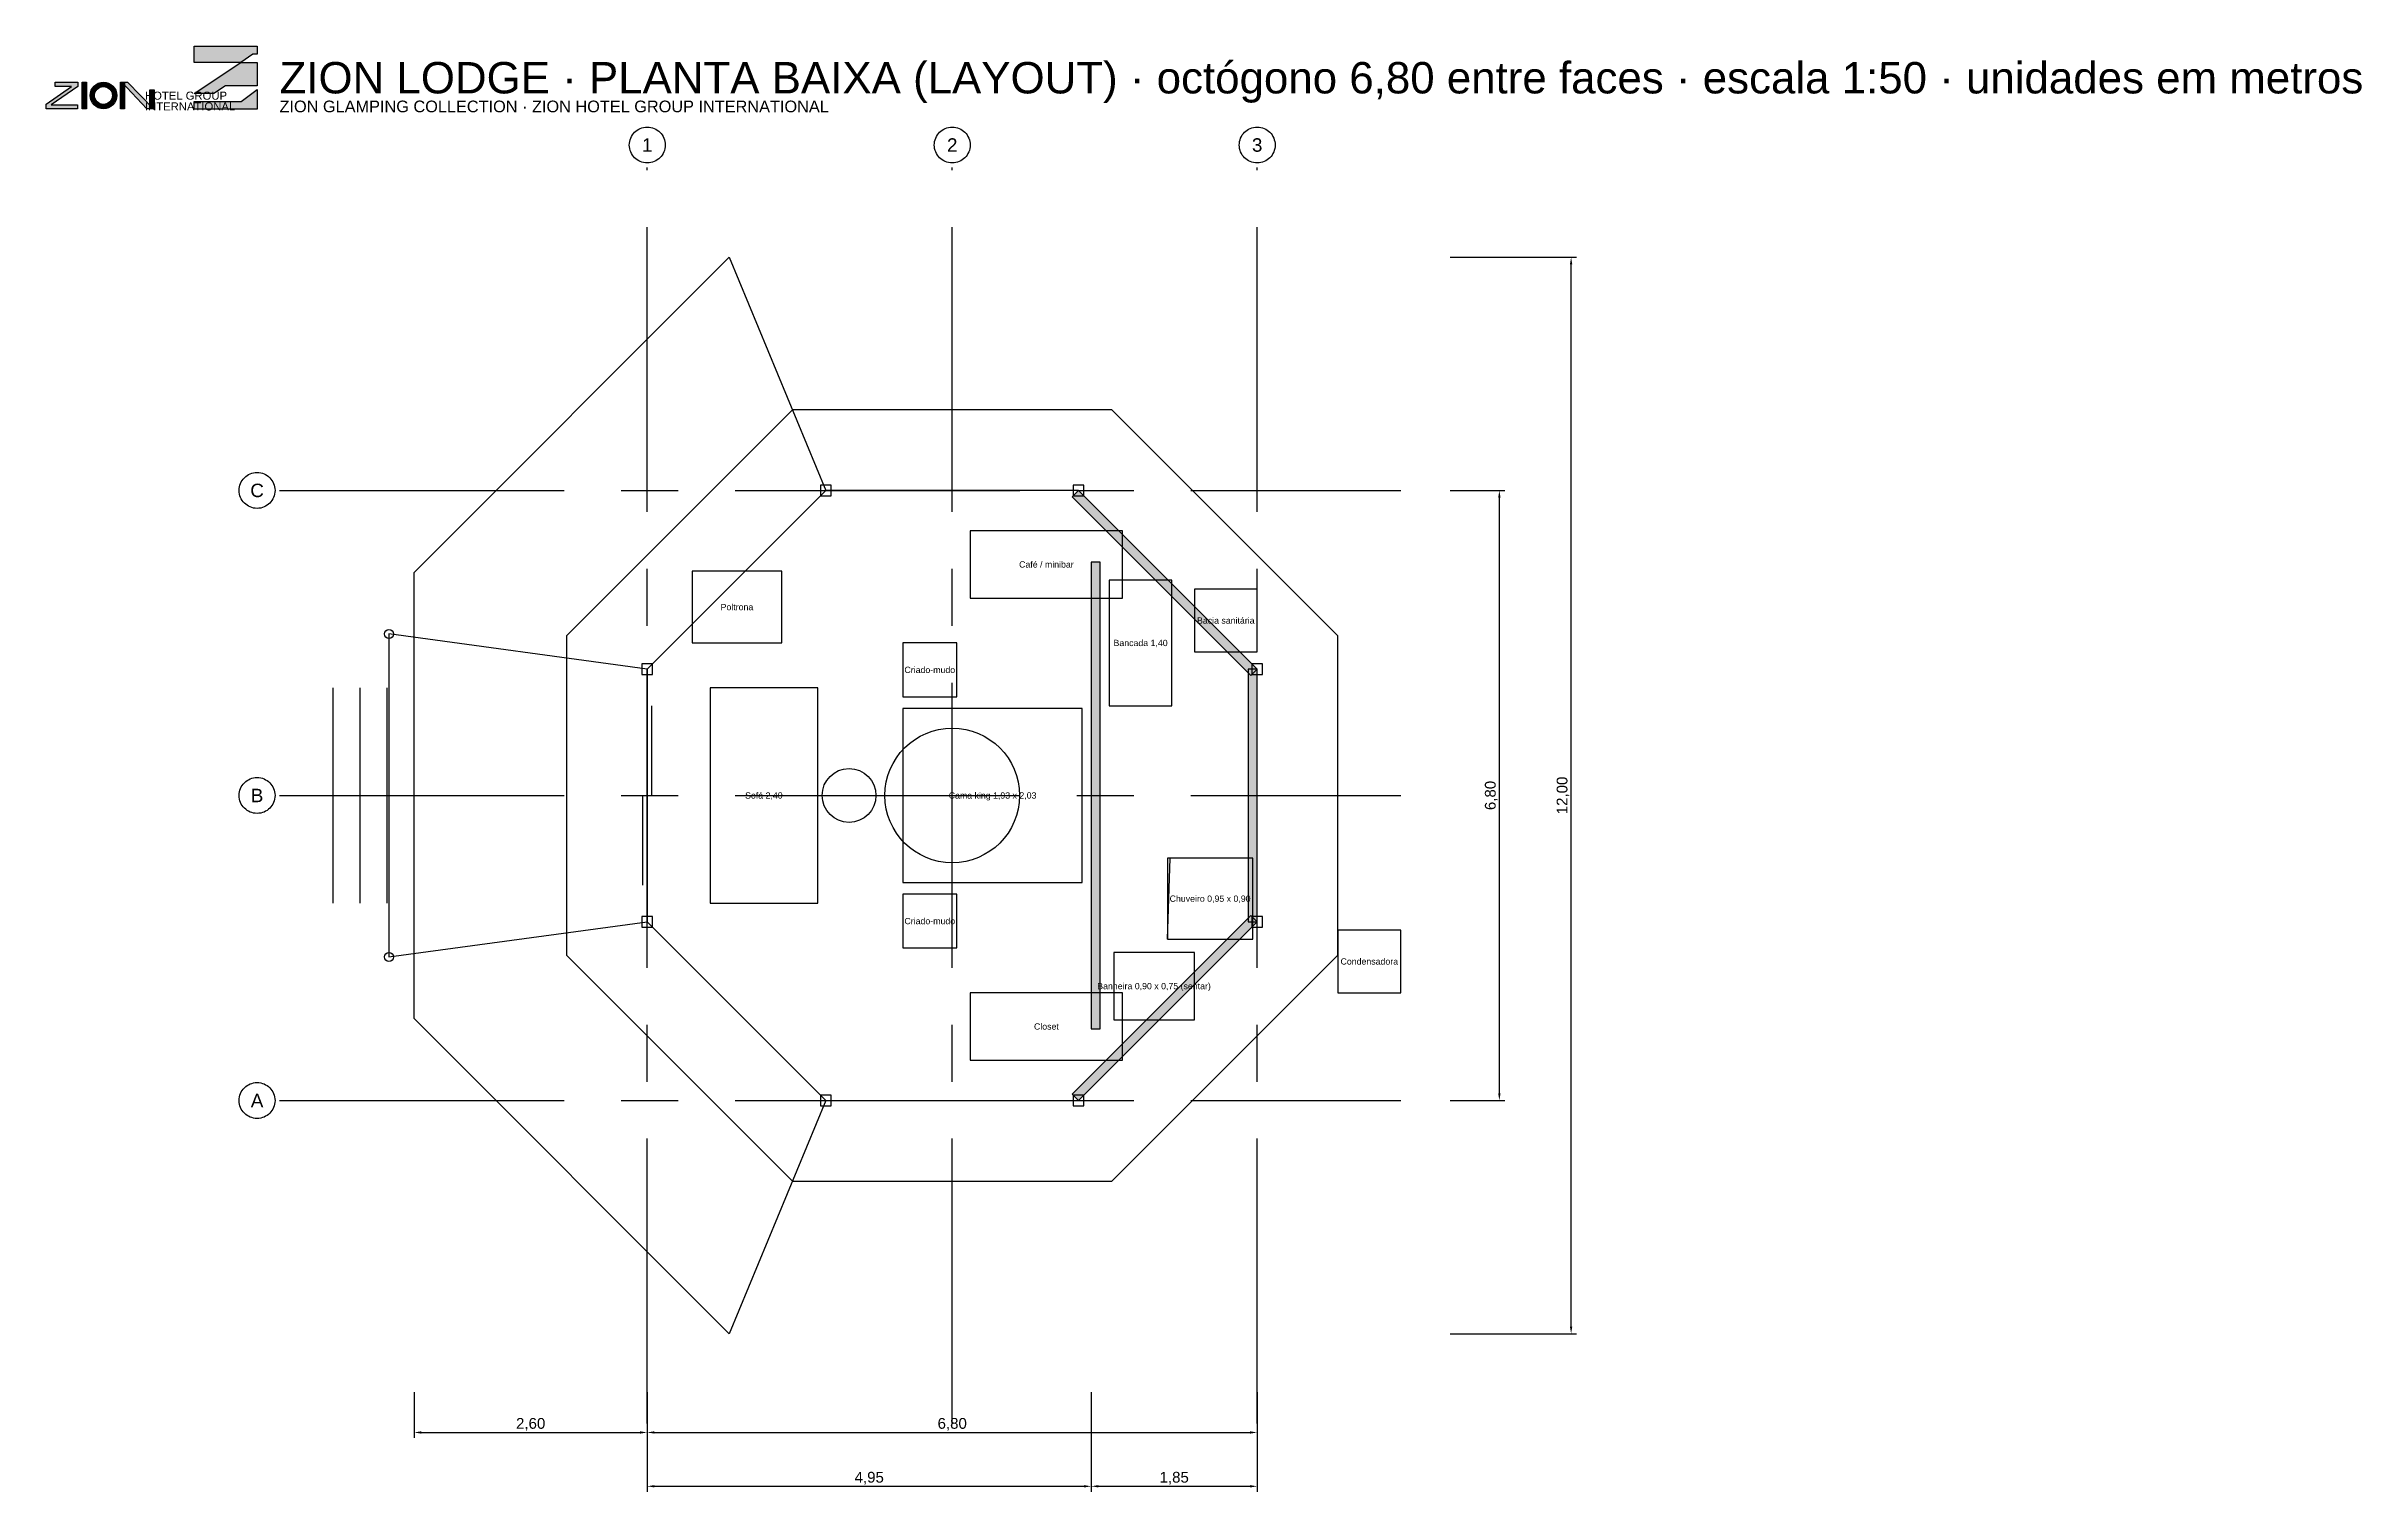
# Model space of a CAD drawing. Header units: metres. Extents: x -10.1 to 15.7, y -7.8 to 8.3.
import ezdxf
from ezdxf.enums import TextEntityAlignment as Align

# ---------------------------------------------------------------- set-up
doc = ezdxf.new("R2010")
doc.units = ezdxf.units.M
doc.linetypes.add('CENTER', pattern=[5.08, 3.175, -0.635, 0.635, -0.635])
for name, color, linetype in [('COBERTURA_OCULTA', 3, 'CONTINUOUS'), ('COTAS', 2, 'CONTINUOUS'), ('DECK', 32, 'CONTINUOUS'), ('EIXOS', 8, 'CENTER'), ('ESQUADRIAS', 4, 'CONTINUOUS'), ('ESTRUTURA', 1, 'CONTINUOUS'), ('HACHURA', 8, 'CONTINUOUS'), ('MOBILIARIO', 9, 'CONTINUOUS'), ('PAREDES', 7, 'CONTINUOUS'), ('TEXTO', 7, 'CONTINUOUS')]:
    doc.layers.add(name, color=color, linetype=linetype)
doc.styles.add('ZION', font='arial.ttf')
doc.dimstyles.new('ZION_M', dxfattribs={"dimtxt": 0.12, "dimasz": 0.08, "dimexe": 0.06, "dimexo": 0.05, "dimgap": 0.03, "dimtad": 1, "dimtxsty": 'ZION', "dimcen": 2.5, "dimclrd": 2, "dimclre": 2, "dimclrt": 2, "dimazin": 3, "dimtfac": 1, "dimtmove": 0, "dimatfit": 3})

msp = doc.modelspace()

# ---------------------------------------------------------------- hatches: boundary and pattern name
at = {"layer": 'HACHURA'}
for points in [[(3.4, 1.408), (1.408, 3.4), (1.338, 3.329), (3.329, 1.338)], [(1.55, -2.6), (1.65, -2.6), (1.65, 2.6), (1.55, 2.6)], [(3.4, -1.408), (3.4, 1.408), (3.3, 1.408), (3.3, -1.408)], [(1.408, -3.4), (3.4, -1.408), (3.329, -1.338), (1.338, -3.329)]]:
    msp.add_hatch(color=8, dxfattribs=at).paths.add_polyline_path(points)
at = {"layer": 'TEXTO'}
for points in [[(-8.45, 8.35), (-7.75, 8.35), (-7.75, 8.263), (-7.796, 8.263), (-7.931, 8.171), (-8.45, 8.171)], [(-7.931, 8.171), (-7.75, 8.171), (-7.75, 7.911), (-8.104, 7.911), (-8.232, 7.825), (-8.45, 7.825)], [(-10.003, 7.95), (-9.75, 7.95), (-9.75, 7.903), (-10.044, 7.697), (-9.753, 7.697), (-9.753, 7.653), (-10.1, 7.653), (-10.1, 7.706), (-9.819, 7.903), (-10.003, 7.903)], [(-9.7, 7.95), (-9.653, 7.95), (-9.653, 7.653), (-9.7, 7.653)], [(-9.272, 7.95), (-9.228, 7.95), (-9.228, 7.653), (-9.272, 7.653)], [(-9.259, 7.95), (-9.194, 7.95), (-8.906, 7.653), (-8.978, 7.653)], [(-8.944, 7.866), (-8.897, 7.866), (-8.897, 7.653), (-8.944, 7.653)], [(-8.45, 7.736), (-7.928, 7.736), (-7.75, 7.868), (-7.75, 7.65), (-8.45, 7.65)]]:
    msp.add_hatch(color=7, dxfattribs=at).paths.add_polyline_path(points)
h = msp.add_hatch(color=7, dxfattribs=at)
edge = h.paths.add_edge_path()
edge.add_arc((-9.463, 7.802), 0.148, 0, 360)
edge = h.paths.add_edge_path()
edge.add_arc((-9.463, 7.802), 0.1, 0, 360)

# ---------------------------------------------------------------- linework, layer by layer
at = {"layer": 'COBERTURA_OCULTA'}
for points in [[(4.3, 1.781), (1.781, 4.3), (-1.781, 4.3), (-4.3, 1.781), (-4.3, -1.781), (-1.781, -4.3), (1.781, -4.3), (4.3, -1.781)], [(-3.4, 1.408), (-6.28, 1.8), (-6.28, -1.8), (-3.4, -1.408)]]:
    msp.add_lwpolyline(points, close=True, dxfattribs=at)
msp.add_circle((0, 0), 0.75, dxfattribs=at)
at = {"layer": 'DECK'}
msp.add_lwpolyline([(-1.408, 3.4), (-3.4, 1.408), (-3.4, -1.408), (-1.408, -3.4), (-2.485, -6), (-6, -2.485), (-6, 2.485), (-2.485, 6)], close=True, dxfattribs=at)
for points in [[(-6.9, -1.2), (-6.9, 1.2)], [(-6.6, -1.2), (-6.6, 1.2)], [(-6.3, -1.2), (-6.3, 1.2)]]:
    msp.add_lwpolyline(points, dxfattribs=at)
at = {"layer": 'EIXOS'}
for points in [[(-3.4, -7), (-3.4, 7)], [(0, -7), (0, 7)], [(3.4, -7), (3.4, 7)], [(-7.5, 3.4), (5, 3.4)], [(-7.5, 0), (5, 0)], [(-7.5, -3.4), (5, -3.4)]]:
    msp.add_lwpolyline(points, dxfattribs=at)
for centre in [(-3.4, 7.25), (0, 7.25), (3.4, 7.25), (-7.75, 3.4), (-7.75, 0), (-7.75, -3.4)]:
    msp.add_circle(centre, 0.2, dxfattribs=at)
at = {"layer": 'ESQUADRIAS'}
for points in [[(-1.408, 3.4), (-3.4, 1.408)], [(1.408, 3.4), (-1.408, 3.4)], [(-3.4, 1.408), (-3.4, -1.408)], [(-3.35, 0), (-3.35, 1)], [(3.4, -0.8), (3.4, 0.8)], [(-3.45, -1), (-3.45, 0)], [(2.4, -1.6), (2.43, -0.7)], [(-3.4, -1.408), (-1.408, -3.4)], [(-1.408, -3.4), (1.408, -3.4)]]:
    msp.add_lwpolyline(points, dxfattribs=at)
at = {"layer": 'ESTRUTURA'}
for points in [[(-1.468, 3.34), (-1.348, 3.34), (-1.348, 3.46), (-1.468, 3.46)], [(1.348, 3.34), (1.468, 3.34), (1.468, 3.46), (1.348, 3.46)], [(-3.46, 1.348), (-3.34, 1.348), (-3.34, 1.468), (-3.46, 1.468)], [(3.34, 1.348), (3.46, 1.348), (3.46, 1.468), (3.34, 1.468)], [(-3.46, -1.468), (-3.34, -1.468), (-3.34, -1.348), (-3.46, -1.348)], [(3.34, -1.468), (3.46, -1.468), (3.46, -1.348), (3.34, -1.348)], [(-1.468, -3.46), (-1.348, -3.46), (-1.348, -3.34), (-1.468, -3.34)], [(1.348, -3.46), (1.468, -3.46), (1.468, -3.34), (1.348, -3.34)]]:
    msp.add_lwpolyline(points, close=True, dxfattribs=at)
for centre in [(-6.28, 1.8), (-6.28, -1.8)]:
    msp.add_circle(centre, 0.05, dxfattribs=at)
at = {"layer": 'MOBILIARIO'}
for points in [[(0.2, 2.2), (1.9, 2.2), (1.9, 2.95), (0.2, 2.95)], [(-2.9, 1.7), (-1.9, 1.7), (-1.9, 2.5), (-2.9, 2.5)], [(1.75, 1), (2.45, 1), (2.45, 2.4), (1.75, 2.4)], [(2.7, 1.6), (3.4, 1.6), (3.4, 2.3), (2.7, 2.3)], [(-0.55, 1.1), (0.05, 1.1), (0.05, 1.7), (-0.55, 1.7)], [(-2.7, -1.2), (-1.5, -1.2), (-1.5, 1.2), (-2.7, 1.2)], [(-0.55, -0.97), (1.45, -0.97), (1.45, 0.97), (-0.55, 0.97)], [(2.4, -1.6), (3.35, -1.6), (3.35, -0.7), (2.4, -0.7)], [(-0.55, -1.7), (0.05, -1.7), (0.05, -1.1), (-0.55, -1.1)], [(4.3, -2.2), (5, -2.2), (5, -1.5), (4.3, -1.5)], [(1.8, -2.5), (2.7, -2.5), (2.7, -1.75), (1.8, -1.75)], [(0.2, -2.95), (1.9, -2.95), (1.9, -2.2), (0.2, -2.2)]]:
    msp.add_lwpolyline(points, close=True, dxfattribs=at)
msp.add_circle((-1.15, 0), 0.3, dxfattribs=at)
at = {"layer": 'PAREDES'}
for points in [[(3.4, 1.408), (1.408, 3.4), (-1.408, 3.4), (-3.4, 1.408), (-3.4, -1.408), (-1.408, -3.4), (1.408, -3.4), (3.4, -1.408)], [(3.4, 1.408), (1.408, 3.4), (1.338, 3.329), (3.329, 1.338)], [(1.55, -2.6), (1.65, -2.6), (1.65, 2.6), (1.55, 2.6)], [(3.4, -1.408), (3.4, 1.408), (3.3, 1.408), (3.3, -1.408)], [(1.408, -3.4), (3.4, -1.408), (3.329, -1.338), (1.338, -3.329)]]:
    msp.add_lwpolyline(points, close=True, dxfattribs=at)
at = {"layer": 'TEXTO'}
for points in [[(-8.45, 8.35), (-7.75, 8.35), (-7.75, 8.263), (-7.796, 8.263), (-7.931, 8.171), (-8.45, 8.171)], [(-7.931, 8.171), (-7.75, 8.171), (-7.75, 7.911), (-8.104, 7.911), (-8.232, 7.825), (-8.45, 7.825)], [(-10.003, 7.95), (-9.75, 7.95), (-9.75, 7.903), (-10.044, 7.697), (-9.753, 7.697), (-9.753, 7.653), (-10.1, 7.653), (-10.1, 7.706), (-9.819, 7.903), (-10.003, 7.903)], [(-9.7, 7.95), (-9.653, 7.95), (-9.653, 7.653), (-9.7, 7.653)], [(-9.272, 7.95), (-9.228, 7.95), (-9.228, 7.653), (-9.272, 7.653)], [(-9.259, 7.95), (-9.194, 7.95), (-8.906, 7.653), (-8.978, 7.653)], [(-8.944, 7.866), (-8.897, 7.866), (-8.897, 7.653), (-8.944, 7.653)], [(-8.45, 7.736), (-7.928, 7.736), (-7.75, 7.868), (-7.75, 7.65), (-8.45, 7.65)]]:
    msp.add_lwpolyline(points, close=True, dxfattribs=at)
for radius in [0.148, 0.1]:
    msp.add_circle((-9.463, 7.802), radius, dxfattribs=at)

# ---------------------------------------------------------------- texts
at = {"layer": 'TEXTO', "style": 'ZION'}
for s, height, p in [('ZION LODGE · PLANTA BAIXA (LAYOUT) · octógono 6,80 entre faces · escala 1:50 · unidades em metros', 0.35, (-7.5, 8)), ('HOTEL GROUP', 0.09, (-9, 7.8)), ('ZION GLAMPING COLLECTION · ZION HOTEL GROUP INTERNATIONAL', 0.13, (-7.5, 7.68)), ('INTERNATIONAL', 0.09, (-9, 7.68))]:
    msp.add_text(s, height=height, dxfattribs=at).set_placement(p, align=Align.MIDDLE_LEFT)
for s, height, p in [('1', 0.15, (-3.4, 7.25)), ('2', 0.15, (0, 7.25)), ('3', 0.15, (3.4, 7.25)), ('C', 0.15, (-7.75, 3.4)), ('Café / minibar', 0.07, (1.05, 2.575)), ('Poltrona', 0.07, (-2.4, 2.1)), ('Bacia sanitária', 0.07, (3.05, 1.95)), ('Bancada 1,40', 0.07, (2.1, 1.7)), ('Criado-mudo', 0.07, (-0.25, 1.4)), ('B', 0.15, (-7.75, 0)), ('Sofá 2,40', 0.07, (-2.1, 0)), ('Cama king 1,93 x 2,03', 0.07, (0.45, 0)), ('Chuveiro 0,95 x 0,90', 0.07, (2.875, -1.15)), ('Criado-mudo', 0.07, (-0.25, -1.4)), ('Condensadora', 0.07, (4.65, -1.85)), ('Banheira 0,90 x 0,75 (sentar)', 0.07, (2.25, -2.125)), ('Closet', 0.07, (1.05, -2.575)), ('A', 0.15, (-7.75, -3.4))]:
    msp.add_text(s, height=height, dxfattribs=at).set_placement(p, align=Align.MIDDLE_CENTER)

# ---------------------------------------------------------------- dimensions: what is measured, and where the dimension line sits
at = {"layer": 'COTAS'}
for base, p1, p2, text in [((6.9, -6), (5.5, -6), (5.5, 6), '12,00'), ((6.1, -3.4), (5.5, -3.4), (5.5, 3.4), '6,80')]:
    msp.add_linear_dim(base=base, p1=p1, p2=p2, angle=90, text=text, dimstyle='ZION_M', dxfattribs=at).render()
for base, p1, p2, text in [((-6, -7.1), (-6, -6.6), (-3.4, -6.6), '2,60'), ((-3.4, -7.1), (-3.4, -6.6), (3.4, -6.6), '6,80'), ((-3.4, -7.7), (-3.4, -6.6), (1.55, -6.6), '4,95'), ((1.55, -7.7), (1.55, -6.6), (3.4, -6.6), '1,85')]:
    msp.add_linear_dim(base=base, p1=p1, p2=p2, text=text, dimstyle='ZION_M', dxfattribs=at).render()

doc.saveas('drawing.dxf')
